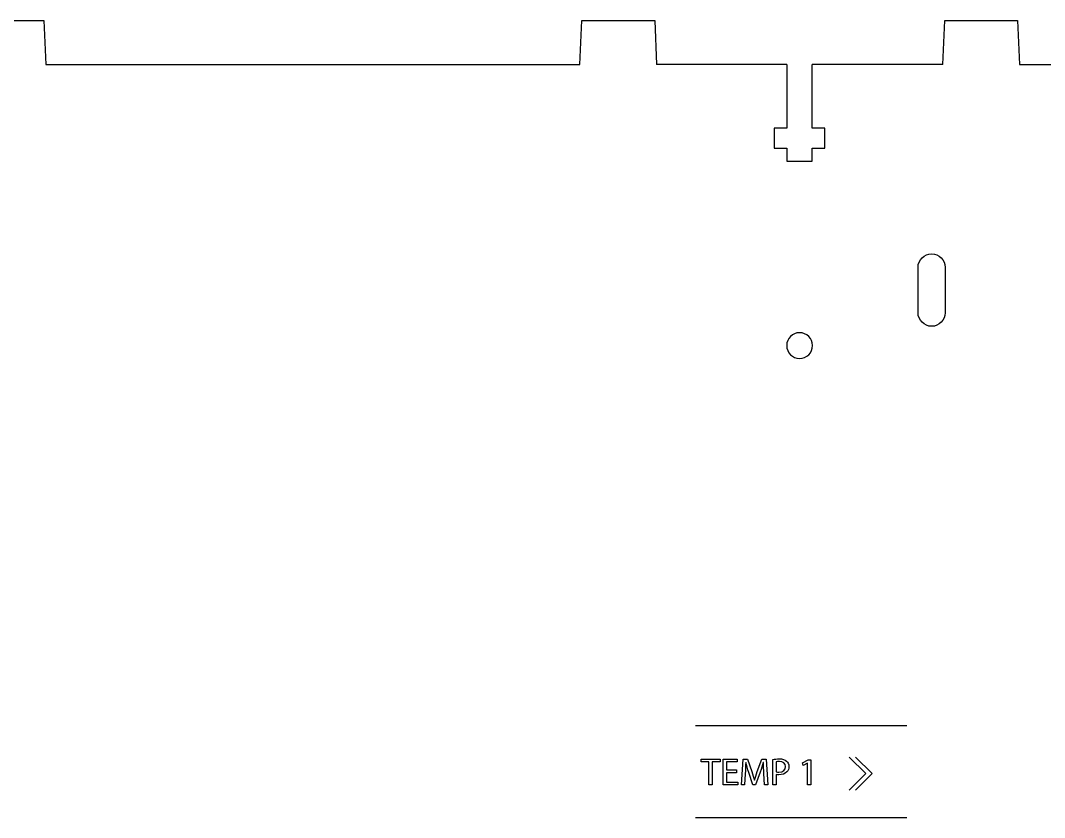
# Model space of a CAD drawing. Header units: millimetres. Extents: x -1126 to -81, y -862 to -38.
# Drawn here: x -738.1 to -625.2, y -126.4 to -38.4 of the extents above; entities that cross this region are included whole.
import ezdxf

# ---------------------------------------------------------------- set-up
doc = ezdxf.new("R2010")
doc.units = ezdxf.units.MM
doc.layers.add('CUTS', color=1, linetype='Continuous', true_color=0xff0000)
doc.layers.add('TEXT', color=5, linetype='Continuous', true_color=0x0000ff)

msp = doc.modelspace()

# ---------------------------------------------------------------- linework, layer by layer
at = {"layer": 'CUTS', "color": 1, "lineweight": 25, "true_color": 0xff0000}
for p, q in [((-743.52, -38.45), (-735.49, -38.45)), ((-735.49, -38.45), (-735.29, -43.32)), ((-676.39, -43.32), (-676.19, -38.45)), ((-676.19, -38.45), (-668.15, -38.45)), ((-668.15, -38.45), (-667.95, -43.32)), ((-636.38, -43.32), (-636.18, -38.45)), ((-636.18, -38.45), (-628.15, -38.45)), ((-628.15, -38.45), (-627.95, -43.32)), ((-735.29, -43.32), (-676.39, -43.32)), ((-653.58, -43.32), (-667.95, -43.32)), ((-653.58, -43.32), (-653.58, -50.34)), ((-650.78, -50.34), (-650.78, -43.32)), ((-636.38, -43.32), (-650.78, -43.32)), ((-627.95, -43.32), (-569.05, -43.32)), ((-653.58, -50.34), (-654.98, -50.34)), ((-654.98, -50.34), (-654.98, -52.54)), ((-649.38, -50.34), (-650.78, -50.34)), ((-649.38, -52.54), (-649.38, -50.34)), ((-654.98, -52.54), (-653.58, -52.54)), ((-653.58, -52.54), (-653.58, -53.98)), ((-650.78, -53.98), (-650.78, -52.54)), ((-650.78, -52.54), (-649.38, -52.54)), ((-653.58, -53.98), (-650.78, -53.98))]:
    msp.add_line(p, q, dxfattribs=at)
for points in [[(-639.12, -70.68), (-639.12, -65.68)], [(-636.12, -65.68), (-636.12, -70.68), (-636.12, -70.68)]]:
    msp.add_lwpolyline(points, dxfattribs=at)
for points in [[(-639.12, -65.68), (-639.12, -64.85), (-638.45, -64.18), (-637.62, -64.18)], [(-637.62, -64.18), (-636.79, -64.18), (-636.12, -64.85), (-636.12, -65.68)], [(-637.62, -72.18), (-638.45, -72.18), (-639.12, -71.51), (-639.12, -70.68)], [(-636.12, -70.68), (-636.12, -71.51), (-636.79, -72.18), (-637.62, -72.18)], [(-652.18, -72.89), (-652.96, -72.89), (-653.6, -73.52), (-653.6, -74.31)], [(-650.75, -74.31), (-650.75, -73.52), (-651.39, -72.89), (-652.18, -72.89)], [(-653.6, -74.31), (-653.6, -75.1), (-652.96, -75.73), (-652.18, -75.73)], [(-652.18, -75.73), (-651.39, -75.73), (-650.75, -75.1), (-650.75, -74.31)]]:
    msp.add_open_spline(points, degree=3, dxfattribs=at)
at = {"layer": 'TEXT', "color": 5, "lineweight": 25, "true_color": 0x0000ff}
for points in [[(-663.64, -116.23), (-640.36, -116.23)], [(-662.17, -120.22), (-663.04, -120.22), (-663.04, -119.91), (-660.92, -119.91), (-660.92, -120.22), (-661.8, -120.22), (-661.8, -122.76), (-662.17, -122.76), (-662.17, -120.22), (-662.17, -120.22)], [(-659.13, -121.43), (-660.24, -121.43), (-660.24, -122.45), (-659, -122.45), (-659, -122.76), (-660.61, -122.76), (-660.61, -119.91), (-659.07, -119.91), (-659.07, -120.22), (-660.24, -120.22), (-660.24, -121.12), (-659.13, -121.12), (-659.13, -121.43), (-659.13, -121.43)], [(-658.17, -121.54), (-658.25, -122.76), (-658.6, -122.76), (-658.4, -119.91), (-657.93, -119.91), (-657.44, -121.29)], [(-658.11, -120.28), (-658.12, -120.28)], [(-656.84, -121.29), (-656.34, -119.91), (-655.87, -119.91), (-655.69, -122.76), (-656.05, -122.76), (-656.12, -121.51), (-656.12, -121.51)], [(-656.17, -120.28), (-656.18, -120.28)], [(-654.75, -121.62), (-654.75, -122.76), (-655.12, -122.76), (-655.12, -119.95), (-655.12, -119.95)], [(-654.75, -120.21), (-654.75, -121.32), (-654.75, -121.32)], [(-651.29, -120.36), (-651.3, -120.36), (-651.78, -120.62), (-651.85, -120.33), (-651.25, -120.01), (-650.93, -120.01), (-650.93, -122.76), (-651.29, -122.76), (-651.29, -120.36), (-651.29, -120.36)], [(-646.71, -119.7), (-644.89, -121.52), (-646.71, -123.34)], [(-646.01, -119.7), (-644.19, -121.52), (-646.01, -123.34)], [(-656.53, -121.36), (-657.04, -122.75), (-657.32, -122.75), (-657.78, -121.39)], [(-657.16, -122.25), (-657.15, -122.25)], [(-663.64, -126.36), (-640.36, -126.36)]]:
    msp.add_lwpolyline(points, dxfattribs=at)
for points in [[(-658.12, -120.28), (-658.13, -120.64), (-658.15, -121.11), (-658.17, -121.54)], [(-657.78, -121.39), (-657.92, -120.98), (-658.03, -120.62), (-658.11, -120.28)], [(-656.18, -120.28), (-656.28, -120.61), (-656.39, -120.97), (-656.53, -121.36)], [(-656.12, -121.51), (-656.14, -121.11), (-656.17, -120.63), (-656.17, -120.28)], [(-655.12, -119.95), (-654.94, -119.92), (-654.71, -119.89), (-654.41, -119.89)], [(-654.4, -120.18), (-654.57, -120.18), (-654.69, -120.2), (-654.75, -120.21)], [(-654.45, -121.35), (-654, -121.35), (-653.73, -121.13), (-653.73, -120.75)], [(-654.41, -119.89), (-654.05, -119.89), (-653.78, -119.98), (-653.61, -120.13)], [(-653.73, -120.75), (-653.73, -120.36), (-654, -120.18), (-654.4, -120.18)], [(-653.61, -120.13), (-653.46, -120.26), (-653.36, -120.47), (-653.36, -120.72)], [(-653.36, -120.72), (-653.36, -120.98), (-653.44, -121.19), (-653.58, -121.33)], [(-657.44, -121.29), (-657.33, -121.64), (-657.23, -121.95), (-657.16, -122.25)], [(-657.15, -122.25), (-657.07, -121.96), (-656.97, -121.65), (-656.84, -121.29)], [(-654.75, -121.32), (-654.67, -121.34), (-654.57, -121.35), (-654.45, -121.35)], [(-654.46, -121.65), (-654.57, -121.65), (-654.67, -121.64), (-654.75, -121.62)], [(-653.58, -121.33), (-653.78, -121.54), (-654.1, -121.65), (-654.46, -121.65)]]:
    msp.add_open_spline(points, degree=3, dxfattribs=at)

doc.saveas('drawing.dxf')
